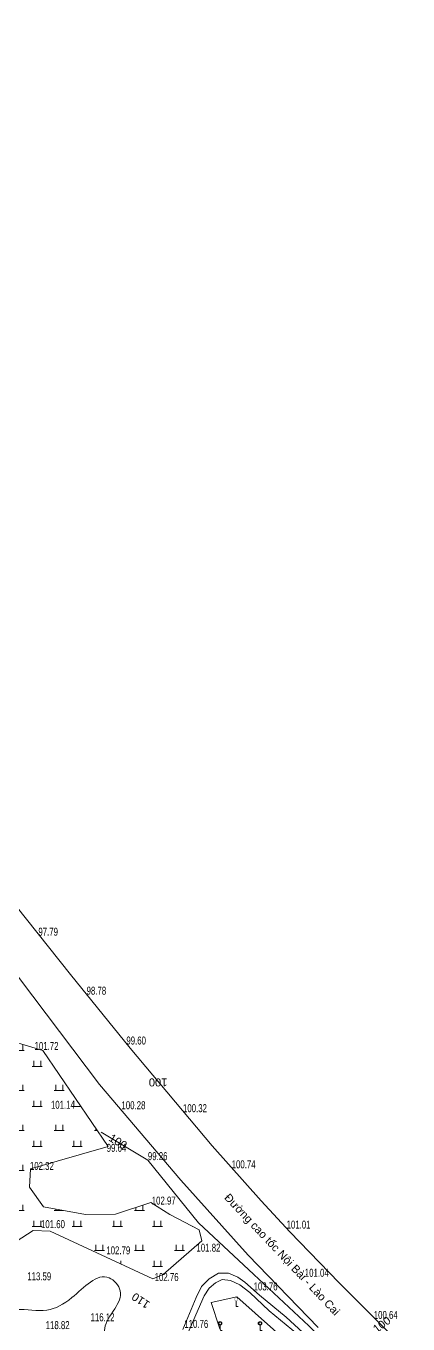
# Model space of a CAD drawing. Header units: metres. Extents: x 431006 to 434411, y 2469261 to 2473208.
# Drawn here: x 432649 to 432840, y 2471875 to 2472524 of the extents above; entities that cross this region are included whole.
import ezdxf
from ezdxf.enums import TextEntityAlignment as Align

# ---------------------------------------------------------------- set-up
doc = ezdxf.new("R2010")
doc.units = ezdxf.units.M
doc.header["$MEASUREMENT"] = 0
for name, color, linetype, lineweight in [('1', 8, 'Continuous', 18), ('CAO DO', 8, 'Continuous', 18), ('duong be tong-ks', 8, 'Continuous', 18), ('duong nhua-ks', 8, 'Continuous', 18), ('MH_DongMuc', 8, 'Continuous', 18), ('mo-ks', 8, 'Continuous', 18), ('ranh gioi thuc vat-ks', 8, 'RAO_T_VAT', 18), ('rao sat-ks', 8, 'RAO_T_GAI', 18), ('thuc vat-ks', 8, 'Continuous', 18)]:
    doc.layers.add(name, color=color, linetype=linetype, lineweight=lineweight)
doc.styles.add('ks_ten cong trinh', font='')
doc.styles.get("Standard").update_dxf_attribs({"font": 'arial.ttf'})
doc.styles.get('ks_ten cong trinh').set_extended_font_data('.VnArial')
doc.linetypes.add('RAO_T_GAI', pattern='A,1,[130,ltypeshp.shx,S=0.75,R=-45,X=0,Y=0],1,[130,ltypeshp.shx,S=0.75,R=45,X=-1,Y=0],6', length=8)
doc.linetypes.add('RAO_T_VAT', pattern='A,0,[133,ltypeshp.shx,S=0.34,R=0,X=-0.17,Y=0],-2,[133,ltypeshp.shx,S=0.08,R=0,X=0,Y=0],-1.5,[133,ltypeshp.shx,S=0.08,R=0,X=0,Y=0],-1.5,[133,ltypeshp.shx,S=0.08,R=0,X=0,Y=0],-2', length=7)

msp = doc.modelspace()

# ---------------------------------------------------------------- hatches: boundary and pattern name
at = {"layer": 'thuc vat-ks'}
h = msp.add_hatch(dxfattribs=at)
h.set_pattern_fill('223', color=9, scale=20, style=0, pattern_type=2)
h.set_pattern_definition([(0, (12.2, 4), (0, 20), [5, -15]), (0, (3.2, 12), (0, 20), [5, -15]), (90, (13, 4), (-20, 1e-15), [2.8, -17.2]), (90, (4, 12), (-20, 1e-15), [2.8, -17.2]), (90, (7.4, 12), (-20, 1e-15), [2.8, -17.2]), (90, (16.4, 4), (-20, 1e-15), [2.8, -17.2])])
h.paths.add_polyline_path([(432690.2, 2471963.92), (432657.55, 2472011.99), (432634.09, 2472019.02), (432602.61, 2472029.26), (432585.68, 2472030.22), (432577.46, 2472023.22), (432574.79, 2472009.86), (432579.63, 2471992.95), (432581.57, 2471982.26), (432574.55, 2471968.85), (432573.71, 2471961.11), (432575.74, 2471956.47), (432593.64, 2471950.22), (432604.97, 2471942.84), (432613.55, 2471932.06), (432620.87, 2471910.42), (432622.09, 2471904.94), (432627.59, 2471905.85), (432652.61, 2471922), (432661.15, 2471921.7), (432712.42, 2471897.93), (432717.61, 2471900.06), (432736.84, 2471916.82), (432735.62, 2471922.31), (432720.97, 2471929.93), (432711.51, 2471936.02), (432693.81, 2471930.23), (432678.85, 2471929.93), (432657.8, 2471933.89), (432650.78, 2471943.64), (432651.39, 2471952.79)])
h = msp.add_hatch(dxfattribs=at)
h.set_pattern_fill('217B', color=9, scale=20, style=0, pattern_type=2)
h.set_pattern_definition([(0, (14.8, 7.6), (0, 20), [0, -20]), (0, (14.76, 7.848), (0, 20), [0, -20]), (0, (14.648, 8.07), (0, 20), [0, -20]), (0, (14.47, 8.248), (0, 20), [0, -20]), (0, (14.248, 8.36), (0, 20), [0, -20]), (0, (14, 8.4), (0, 20), [0, -20]), (0, (13.752, 8.36), (0, 20), [0, -20]), (0, (13.53, 8.248), (0, 20), [0, -20]), (0, (13.352, 8.07), (0, 20), [0, -20]), (0, (13.24, 7.848), (0, 20), [0, -20]), (0, (13.2, 7.6), (0, 20), [0, -20]), (0, (13.24, 7.352), (0, 20), [0, -20]), (0, (13.352, 7.13), (0, 20), [0, -20]), (0, (13.53, 6.952), (0, 20), [0, -20]), (0, (13.752, 6.84), (0, 20), [0, -20]), (0, (14, 6.8), (0, 20), [0, -20]), (0, (14.248, 6.84), (0, 20), [0, -20]), (0, (14.47, 6.952), (0, 20), [0, -20]), (0, (14.648, 7.13), (0, 20), [0, -20]), (0, (14.76, 7.352), (0, 20), [0, -20]), (0, (6.76, 15.352), (0, 20), [0, -20]), (0, (6.648, 15.13), (0, 20), [0, -20]), (0, (6.47, 14.952), (0, 20), [0, -20]), (0, (6.248, 14.84), (0, 20), [0, -20]), (0, (6, 14.8), (0, 20), [0, -20]), (0, (5.752, 14.84), (0, 20), [0, -20]), (0, (5.53, 14.952), (0, 20), [0, -20]), (0, (5.352, 15.13), (0, 20), [0, -20]), (0, (5.24, 15.352), (0, 20), [0, -20]), (0, (5.2, 15.6), (0, 20), [0, -20]), (0, (5.24, 15.848), (0, 20), [0, -20]), (0, (5.352, 16.07), (0, 20), [0, -20]), (0, (5.53, 16.248), (0, 20), [0, -20]), (0, (5.752, 16.36), (0, 20), [0, -20]), (0, (6, 16.4), (0, 20), [0, -20]), (0, (6.248, 16.36), (0, 20), [0, -20]), (0, (6.47, 16.248), (0, 20), [0, -20]), (0, (6.648, 16.07), (0, 20), [0, -20]), (0, (6.76, 15.848), (0, 20), [0, -20]), (0, (6.8, 15.6), (0, 20), [0, -20]), (0, (14, 4), (0, 20), [1.086, -18.914]), (0, (6, 12), (0, 20), [1.086, -18.914]), (90, (14, 4), (-20, 1e-15), [2.8, -17.2]), (90, (6, 12), (-20, 1e-15), [2.8, -17.2])])
h.paths.add_polyline_path([(432737.06, 2471793.01), (432770.3, 2471784.58), (432791.52, 2471786.88), (432810.19, 2471793.01), (432816.07, 2471801.19), (432819.39, 2471814.72), (432815.05, 2471827.23), (432791.01, 2471856.16), (432754.44, 2471888.88), (432741.65, 2471886.08), (432745.74, 2471873.31), (432755.46, 2471851.85), (432750.86, 2471837.04), (432745.74, 2471833.98), (432732.96, 2471840.11), (432728.87, 2471845.21), (432717.62, 2471840.11), (432681.82, 2471826.82), (432680.54, 2471819.42), (432710.27, 2471816.03), (432723.19, 2471812.98), (432727.86, 2471804.19), (432731.45, 2471797.02)])

# ---------------------------------------------------------------- linework, layer by layer
at = {"layer": 'duong be tong-ks', "color": 9, "linetype": 'Continuous', "lineweight": 0}
for points in [[(432787.39, 2471871.11), (432778.95, 2471878.76), (432765.73, 2471889.7), (432758.37, 2471896.18), (432754.86, 2471898.71), (432750.23, 2471900.66), (432745.31, 2471900.66), (432740.58, 2471897.88), (432736.78, 2471893.99), (432734, 2471888.58), (432727.4, 2471872.58)], [(432728.94, 2471868.41), (432735.09, 2471882.51), (432738.15, 2471889.29), (432740.49, 2471893.18), (432743.8, 2471895.9), (432747.11, 2471897.46), (432751.17, 2471897.01), (432755.93, 2471894.84), (432760.82, 2471891.07), (432770.52, 2471881.82), (432784.76, 2471870.25)]]:
    msp.add_lwpolyline(points, dxfattribs=at)
at = {"layer": 'duong nhua-ks', "color": 9, "lineweight": 0}
for points in [[(431768.7, 2473189.76), (431771.71, 2473185.98), (431877.8, 2473051.73), (431916.3, 2473002.99), (432003.23, 2472893.5), (432071.79, 2472806.49), (432133.15, 2472729.09), (432148.71, 2472709.04), (432279.17, 2472544.3), (432393.78, 2472399.74), (432424.85, 2472360.55), (432462.82, 2472312.63), (432476.38, 2472295.73), (432495.73, 2472271.05), (432532.31, 2472225.07), (432589.84, 2472152.17), (432622.02, 2472111.73), (432671.35, 2472049.88), (432701.08, 2472013.15), (432742.13, 2471964.29), (432766.57, 2471936.88), (432780.9, 2471921.42), (432805.53, 2471895.79), (432839.9, 2471861.36)], [(431759.5, 2473182.85), (431762.7, 2473178.83), (431868.78, 2473044.6), (431907.29, 2472995.85), (431993.73, 2472885.94), (432062.76, 2472799.35), (432124.1, 2472722), (432139.65, 2472701.95), (432270.15, 2472537.16), (432384.77, 2472392.59), (432415.84, 2472353.41), (432453.83, 2472305.46), (432467.36, 2472288.58), (432486.49, 2472262.08), (432520.84, 2472215.58), (432578.32, 2472138.59), (432609.27, 2472096.57), (432652.43, 2472039.07), (432685.84, 2471995.02), (432726.44, 2471947.19), (432760.11, 2471909.72), (432795.02, 2471873.55)]]:
    msp.add_lwpolyline(points, dxfattribs=at)
at = {"layer": 'mo-ks', "color": 9, "linetype": 'Continuous', "lineweight": 0, "start_tangent": (0.998109, -0.061474), "end_tangent": (0.998109, -0.061474)}
msp.add_spline([(432607.64, 2471780.59), (432621.44, 2471784.62), (432630.43, 2471795.93), (432641.12, 2471812.19), (432651.2, 2471825.83), (432664.84, 2471832.49), (432680.19, 2471837.29), (432691.52, 2471845.71), (432689.97, 2471864.14), (432688.42, 2471873.13), (432693.38, 2471882.89), (432696.17, 2471891.88), (432690.59, 2471898.38), (432671.99, 2471888.45), (432659.5, 2471882.18), (432644.08, 2471882.59), (432636.18, 2471880.26), (432633.39, 2471876.38), (432630.13, 2471871.89), (432625.63, 2471864.3), (432623.77, 2471857.64), (432631.22, 2471844.07), (432623.03, 2471840.52), (432618.66, 2471837.24), (432614.63, 2471836.88), (432606.72, 2471831.61), (432602.44, 2471822.84), (432594.79, 2471818.19), (432583.16, 2471808.26), (432583.16, 2471803.97), (432585.62, 2471793.43), (432589.81, 2471786.61), (432592.45, 2471782.74), (432607.64, 2471780.59)], degree=3, dxfattribs=at)
at = {"layer": 'ranh gioi thuc vat-ks', "color": 9, "lineweight": 0, "ltscale": 3}
msp.add_lwpolyline([(432627.59, 2471905.85), (432652.61, 2471922), (432661.15, 2471921.7), (432712.42, 2471897.93), (432717.61, 2471900.06), (432736.84, 2471916.82), (432735.62, 2471922.31), (432720.97, 2471929.93), (432711.51, 2471936.02), (432693.81, 2471930.23), (432678.85, 2471929.93), (432657.8, 2471933.89), (432650.78, 2471943.64), (432651.39, 2471952.79), (432690.2, 2471963.92), (432657.55, 2472011.99), (432634.09, 2472019.02)], dxfattribs=at)
msp.add_lwpolyline([(432737.06, 2471793.01), (432770.3, 2471784.58), (432791.52, 2471786.88), (432810.19, 2471793.01), (432816.07, 2471801.19), (432819.39, 2471814.72), (432815.05, 2471827.23), (432791.01, 2471856.16), (432754.44, 2471888.88), (432741.65, 2471886.08), (432745.74, 2471873.31), (432755.46, 2471851.85), (432750.86, 2471837.04), (432745.74, 2471833.98), (432732.96, 2471840.11), (432728.87, 2471845.21), (432717.62, 2471840.11), (432681.82, 2471826.82), (432680.54, 2471819.42), (432710.27, 2471816.03), (432723.19, 2471812.98), (432727.86, 2471804.19), (432731.45, 2471797.02)], close=True, dxfattribs=at)
at = {"layer": 'rao sat-ks', "color": 9, "lineweight": 0, "elevation": 99.86}
msp.add_lwpolyline([(432686.7, 2471971.15), (432709.96, 2471957.16), (432735.21, 2471925.82), (432762.96, 2471899.96), (432790.27, 2471874.42), (432810.23, 2471854.15), (432821.52, 2471839.67), (432825.84, 2471835.96), (432828.83, 2471835.69), (432831.28, 2471837.42)], dxfattribs=at)

# ---------------------------------------------------------------- texts
at = {"layer": '1', "color": 9, "linetype": 'Continuous', "style": 'ks_ten cong trinh'}
msp.add_text('§\xadêng cao tèc Néi Bµi - Lµo Cai', height=4, rotation=313.27598, dxfattribs=at).set_placement((432775.59, 2471908.67), align=Align.CENTER)
msp.add_text('§\xadêng cao tèc Néi Bµi - Lµo Cai', height=4, rotation=313.27598, dxfattribs=at).set_placement((432775.59, 2471908.67), align=Align.CENTER)
at = {"layer": 'CAO DO', "color": 9, "lineweight": 0, "width": 0.7}
for s, p in [('97.79', (432655.26, 2472069.3, 97.79)), ('98.78', (432679.34, 2472039.84, 98.78)), ('101.72', (432653.35, 2472012.21, 101.72)), ('99.60', (432699.21, 2472014.94, 99.6)), ('101.14', (432661.52, 2471982.82, 101.14)), ('100.28', (432696.76, 2471982.6, 100.28)), ('100.32', (432727.51, 2471981.13, 100.32)), ('99.64', (432689.38, 2471961.33, 99.64)), ('99.26', (432709.96, 2471957.16, 99.25)), ('100.74', (432751.81, 2471953.08, 100.74)), ('102.32', (432651.02, 2471952.27, 102.32)), ('102.97', (432711.89, 2471934.95, 102.97)), ('101.60', (432656.56, 2471923.19, 101.6)), ('101.01', (432779.23, 2471922.95, 101.01)), ('102.79', (432689.2, 2471910.09, 102.79)), ('101.82', (432734.22, 2471911.42, 101.82)), ('113.59', (432649.71, 2471897.12, 113.59)), ('102.76', (432713.33, 2471896.76, 102.76)), ('101.04', (432788.34, 2471898.88, 101.04)), ('103.76', (432762.77, 2471892.08, 103.76)), ('116.12', (432681.31, 2471876.65, 116.12)), ('100.64', (432822.79, 2471877.81, 100.64)), ('118.82', (432658.9, 2471872.73, 118.82)), ('110.76', (432728.15, 2471873.33, 110.76))]:
    msp.add_text(s, height=4, dxfattribs=at).set_placement(p)
at = {"layer": 'MH_DongMuc', "color": 9, "lineweight": 0}
for s, rotation, p in [('100', 179.77221, (432715.07, 2471996, 100)), ('100', 329.03093, (432695.05, 2471966.47, 100)), ('110', 146.17111, (432706.37, 2471886.94, 110)), ('100', 37.03237, (432826.79, 2471875.02, 100))]:
    msp.add_text(s, height=4, rotation=rotation, dxfattribs=at).set_placement(p, align=Align.MIDDLE)

doc.saveas('drawing.dxf')
